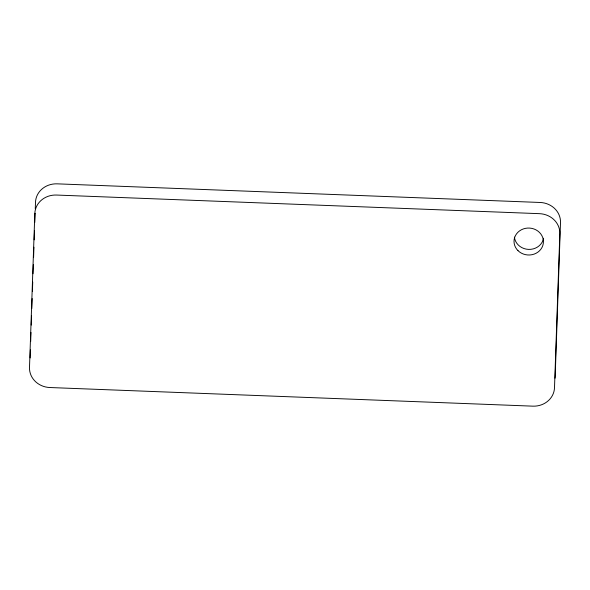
<?xml version="1.0" encoding="UTF-8"?>
<svg xmlns="http://www.w3.org/2000/svg" width="590" height="590" viewBox="0 0 590 590"><rect width="100%" height="100%" fill="white"/><g stroke="black" fill="none" stroke-linecap="round" stroke-linejoin="round"><path stroke-width="0.89" d="M30.385 349.855L30.164 356.272A21.019 19.256 3.4 0 0 30.186 357.946M30.673 341.603L30.99 332.435M31.241 325.105L31.558 315.938M31.816 308.607L32.162 298.525M32.413 291.195L32.73 282.027M33.018 273.775L33.335 264.608M33.593 257.277L33.94 247.195M34.191 239.865L34.508 230.697M34.795 222.445L35.112 213.285M35.267 208.698L35.496 202.281A21.019 19.256 3.4 0 1 57.156 183.844L540.167 202.473A21.019 19.256 3.4 0 1 560.5 222.533L555.175 376.516A21.019 19.256 3.4 0 1 555.035 378.19M543.567 238.249A14.713 13.482 3.4 0 1 528.588 249.4A14.713 13.482 3.4 0 1 514.421 237.121M34.825 213.484L29.5 367.467A21.019 19.256 3.4 0 0 49.833 387.527L532.844 406.156A21.019 19.256 3.4 0 0 554.504 387.719L559.836 233.729A21.019 19.256 3.4 0 0 539.503 213.669L56.492 195.047A21.019 19.256 3.4 0 0 34.825 213.484M517.998 250.654A14.713 13.482 3.4 0 0 542.8 245.558A14.713 13.482 3.4 0 0 525.365 228.367A14.713 13.482 3.4 0 0 517.998 250.654"/></g></svg>
